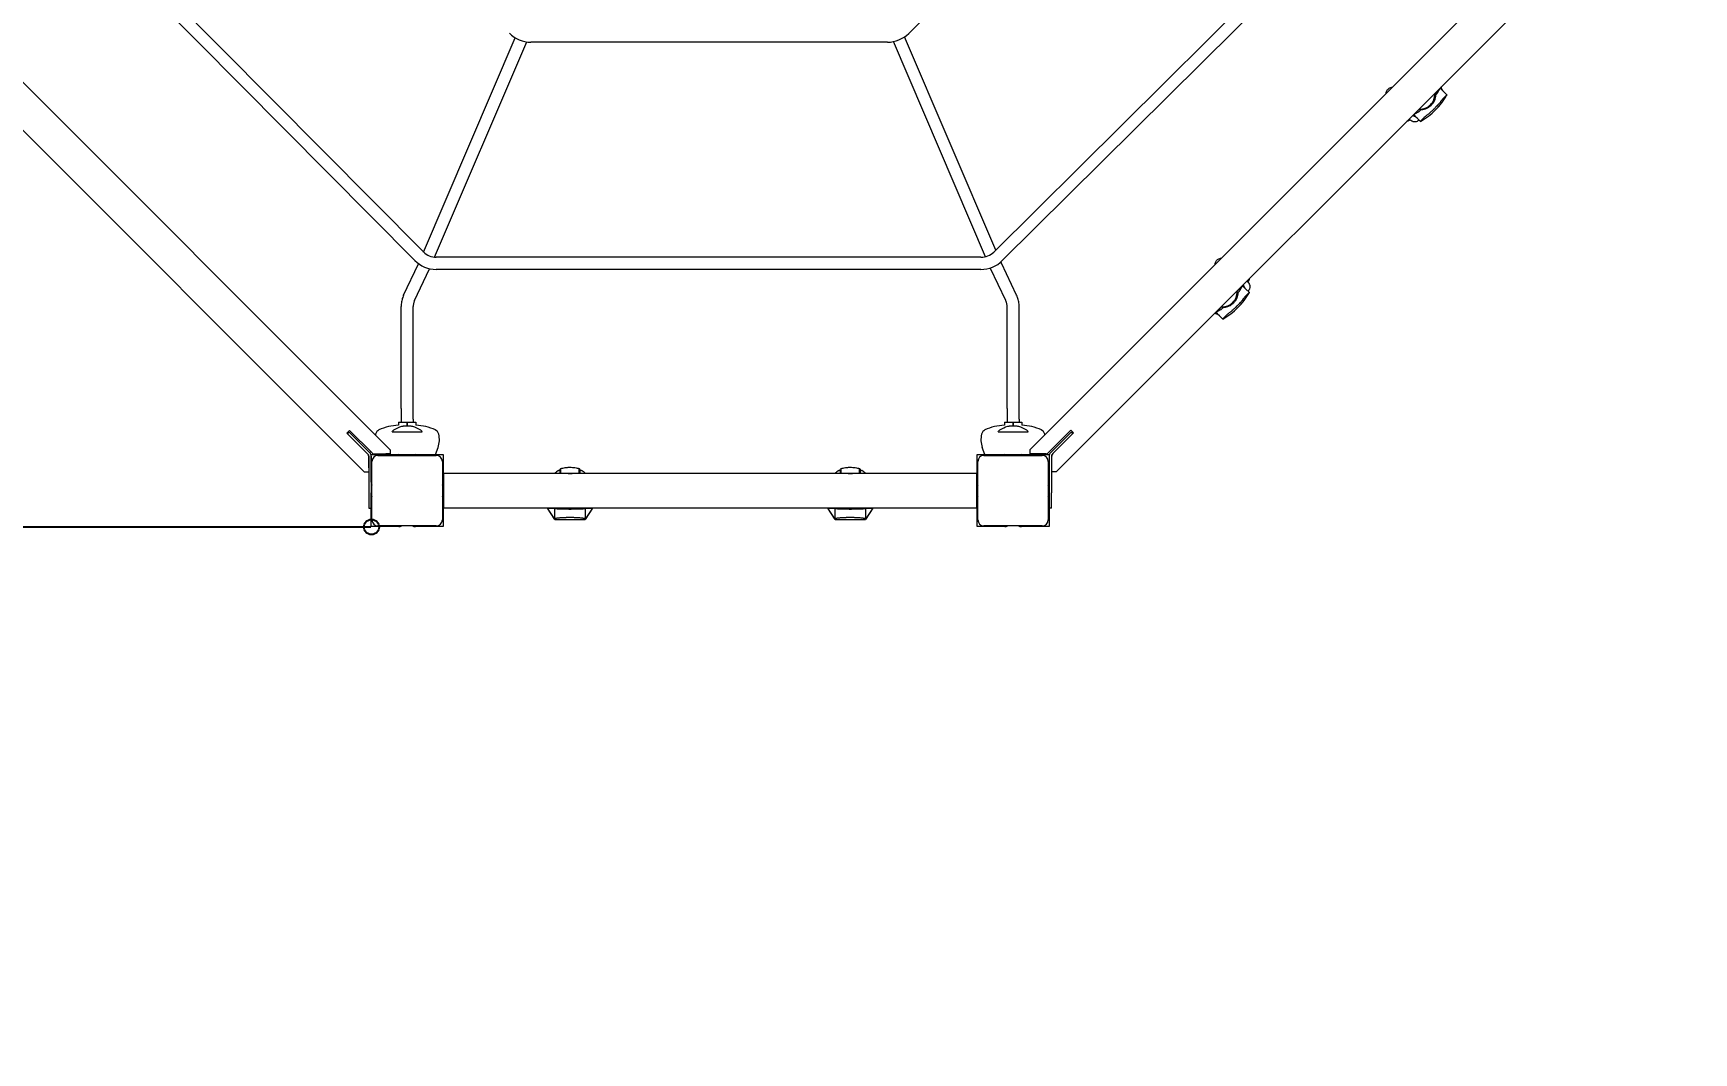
# Model space of a CAD drawing. Extents: x -11140 to 8860, y -4637 to 15363.
# Drawn here: x -880 to 1312, y -1945 to -599 of the extents above; entities that cross this region are included whole.
import ezdxf

# ---------------------------------------------------------------- set-up
doc = ezdxf.new("R2010")
doc.units = 0
doc.header["$LTSCALE"] = 5
doc.header["$PDMODE"] = 33
doc.header["$PDSIZE"] = 20
for name, color, linetype in [('PRODUCT', 3, 'CONTINUOUS'), ('REFERENCE', 9, 'CONTINUOUS'), ('REVIEW_REQUIRED', 30, 'CONTINUOUS')]:
    doc.layers.add(name, color=color, linetype=linetype)
doc.styles.add('LG1', font='arial.ttf', dxfattribs={"height": 185})
doc.dimstyles.new('LG_DIM', dxfattribs={"dimtxt": 185, "dimasz": 120, "dimexe": 50, "dimexo": 1, "dimgap": 50, "dimtad": 1, "dimdec": 0, "dimrnd": 10, "dimtxsty": 'LG1', "dimcen": 2.5, "dimclrt": 4, "dimadec": 4, "dimazin": 3, "dimtfac": 1, "dimtdec": 0, "dimtmove": 0, "dimatfit": 3, "dimarcsym": 0})

# ---------------------------------------------------------------- blocks, each defined once
blk = doc.blocks.new('*D4')
at = {"layer": 'REFERENCE', "color": 0, "transparency": 16777216}
for p in [(-3021.5, -355.6), (3050.1, -354.6), (3050.1, -3761.6)]:
    blk.add_point(p, dxfattribs=at)
at = {"layer": 'REVIEW_REQUIRED', "color": 0, "lineweight": -2, "transparency": 16777216}
for p, q in [((-3021.5, -356.6), (-3021.5, -3811.6)), ((3050.1, -355.6), (3050.1, -3811.6)), ((-2901.5, -3761.6), (-1139.3, -3761.6)), ((2930.1, -3761.6), (546.8, -3761.6))]:
    blk.add_line(p, q, dxfattribs=at)
at = {"layer": 'REVIEW_REQUIRED', "color": 0, "transparency": 16777216}
for points in [[(-2901.5, -3741.6), (-2901.5, -3781.6), (-3021.5, -3761.6)], [(2930.1, -3741.6), (2930.1, -3781.6), (3050.1, -3761.6)]]:
    blk.add_solid(points, dxfattribs=at)
at = {"layer": 'REVIEW_REQUIRED', "color": 4, "transparency": 16777216, "insert": (-296.3, -3761.6), "char_height": 185, "attachment_point": 5, "style": 'LG1'}
blk.add_mtext('\\A1;6070 mm\\P [(19\'-11{\\H1.000000x;\\S1/4;}" in)]', dxfattribs=at)
blk = doc.blocks.new('*D5')
at = {"layer": 'REFERENCE', "color": 0, "transparency": 16777216}
for p in [(365.8, 3056.6), (366.8, -3038.9), (4599.4, -3038.9)]:
    blk.add_point(p, dxfattribs=at)
at = {"layer": 'REVIEW_REQUIRED', "color": 0, "lineweight": -2, "transparency": 16777216}
for p, q in [((366.8, 3056.6), (4649.4, 3056.6)), ((4599.4, 2936.6), (4599.4, 561.6)), ((4599.4, -2918.9), (4599.4, -341.5)), ((367.8, -3038.9), (4649.4, -3038.9))]:
    blk.add_line(p, q, dxfattribs=at)
at = {"layer": 'REVIEW_REQUIRED', "color": 0, "transparency": 16777216}
for points in [[(4579.4, 2936.6), (4619.4, 2936.6), (4599.4, 3056.6)], [(4579.4, -2918.9), (4619.4, -2918.9), (4599.4, -3038.9)]]:
    blk.add_solid(points, dxfattribs=at)
at = {"layer": 'REVIEW_REQUIRED', "color": 4, "transparency": 16777216, "insert": (4599.4, 110), "char_height": 185, "attachment_point": 5, "style": 'LG1'}
blk.add_mtext('\\A1;6100 mm\\P [(20\'-0{\\H1.000000x;\\S3/16;}" in)]', dxfattribs=at)
blk = doc.blocks.new('*D7')
at = {"layer": 'REFERENCE', "color": 0, "transparency": 16777216}
for p in [(-433.2, 1244.4), (-4396.1, -1250.6), (-433.2, -1250.6)]:
    blk.add_point(p, dxfattribs=at)
at = {"layer": 'REVIEW_REQUIRED', "color": 0, "lineweight": -2, "transparency": 16777216}
for p, q in [((-434.2, 1244.4), (-4446.1, 1244.4)), ((-4396.1, 1124.4), (-4396.1, 212.7)), ((-4396.1, -1130.6), (-4396.1, -687)), ((-434.2, -1250.6), (-4446.1, -1250.6))]:
    blk.add_line(p, q, dxfattribs=at)
at = {"layer": 'REVIEW_REQUIRED', "color": 0, "transparency": 16777216}
for points in [[(-4416.1, 1124.4), (-4376.1, 1124.4), (-4396.1, 1244.4)], [(-4416.1, -1130.6), (-4376.1, -1130.6), (-4396.1, -1250.6)]]:
    blk.add_solid(points, dxfattribs=at)
at = {"layer": 'REVIEW_REQUIRED', "color": 4, "transparency": 16777216, "insert": (-4396.1, -237.1), "char_height": 185, "attachment_point": 5, "style": 'LG1'}
blk.add_mtext('\\A1;2500 mm\\P [(8\'-2{\\H1.000000x;\\S5/16;}" in)]', dxfattribs=at)
blk = doc.blocks.new('Variteemalayerit')
at = {"layer": 'REVIEW_REQUIRED', "invisible_edges": 15}
blk.add_3dface([(-10000, -10000, -5), (10000, -10000, -5), (10000, 10000, -5), (-10000, 10000, -5)], dxfattribs=at)

msp = doc.modelspace()

# ---------------------------------------------------------------- linework, layer by layer
at = {"layer": 'PRODUCT', "linetype": 'Continuous', "lineweight": 0}
for p, q in [((610, -267.6), (276, -599)), ((-376.1, -898.8), (-885.1, -385.8)), ((-364.8, -887.5), (-873.7, -374.5)), ((898.7, -381.2), (388.3, -887.7)), ((910, -392.6), (399.5, -899)), ((-1131.8, -425.2), (-408.4, -1148.6)), ((436.4, -1148.2), (1159.8, -424.9)), ((-442.5, -1178.1), (-1161.3, -459.3)), ((1189.3, -459), (470.5, -1177.8)), ((-364.5, -887.8), (-243.4, -604.9)), ((-350, -894.5), (-228.3, -610.3)), ((247.8, -610.6), (-222.8, -610.6)), ((377.4, -893.9), (255.8, -609.8)), ((391, -885), (270.5, -603.6)), ((977.7, -671.3), (970.4, -678.6)), ((974.1, -677.5), (977.7, -671.3)), ((977.7, -671.3), (981.7, -675.3)), ((986.6, -680.2), (981.7, -675.3)), ((950, -699), (942.7, -706.3)), ((937.6, -712.8), (936.5, -713.9)), ((936.7, -711.6), (937.2, -712.3)), ((942.7, -706.3), (948.9, -702.7)), ((942.7, -706.3), (946.8, -710.3)), ((951.6, -715.2), (946.8, -710.3)), ((371.4, -894.6), (-347.7, -894.6)), ((-390.8, -944.7), (-371.2, -903)), ((-376.4, -951.6), (-356.6, -909.6)), ((371.4, -910.6), (-347.7, -910.6)), ((404.1, -951.6), (384.1, -909.4)), ((418.5, -944.7), (398.6, -902.5)), ((716.8, -932.2), (709.5, -939.5)), ((713.2, -938.4), (716.8, -932.2)), ((716.8, -932.2), (720.8, -936.2)), ((725.7, -941.1), (720.8, -936.2)), ((722.8, -926.7), (722.2, -926.1)), ((724.4, -926), (723.3, -927.1)), ((-394.2, -1094.2), (-394.2, -959.4)), ((-378.2, -1094.2), (-378.2, -959.4)), ((405.8, -1094.2), (405.8, -959.4)), ((421.8, -1094.2), (421.8, -959.4)), ((689.1, -959.9), (681.8, -967.2)), ((681.8, -967.2), (688, -963.6)), ((681.8, -967.2), (685.8, -971.2)), ((690.7, -976.1), (685.8, -971.2)), ((-394.2, -1094.2), (-394.2, -1108.2)), ((-378.2, -1108.2), (-378.2, -1094.2)), ((405.8, -1094.2), (405.8, -1108.2)), ((421.8, -1108.2), (421.8, -1094.2)), ((-397.6, -1112.2), (-397.7, -1116.2)), ((-397.6, -1112.2), (-386.2, -1112.2)), ((-394.2, -1108.2), (-394.2, -1112.2)), ((-386.2, -1116.2), (-386.2, -1112.2)), ((-386.2, -1112.2), (-374.8, -1112.2)), ((-386.2, -1112.2), (-386.2, -1116.2)), ((-381.4, -1117.2), (-381.4, -1117.2)), ((-378.2, -1108.2), (-378.2, -1112.2)), ((-374.8, -1112.2), (-374.6, -1116.2)), ((402.4, -1112.2), (402.3, -1116.2)), ((402.4, -1112.2), (413.8, -1112.2)), ((405.8, -1108.2), (405.8, -1112.2)), ((413.8, -1116.2), (413.8, -1112.2)), ((413.8, -1112.2), (425.2, -1112.2)), ((413.8, -1112.2), (413.8, -1116.2)), ((418.6, -1117.2), (418.6, -1117.2)), ((421.8, -1108.2), (421.8, -1112.2)), ((425.2, -1112.2), (425.4, -1116.2)), ((-465.7, -1126.7), (-462.1, -1123.1)), ((-438.3, -1154), (-465.7, -1126.7)), ((-465, -1127.4), (-462.8, -1125.3)), ((-459.3, -1128.8), (-462.8, -1125.3)), ((-462.1, -1123.1), (-432.5, -1152.8)), ((-459.3, -1128.8), (-435.4, -1152.7)), ((-405.9, -1125.1), (-366.4, -1125.1)), ((394.1, -1125.1), (433.6, -1125.1)), ((490.2, -1122.8), (460.5, -1152.4)), ((487, -1128.8), (463.1, -1152.7)), ((466.3, -1153.7), (493.7, -1126.3)), ((490.5, -1125.3), (487, -1128.8)), ((493.7, -1126.3), (490.2, -1122.8)), ((492.6, -1127.4), (490.5, -1125.3)), ((-438.3, -1154), (-437.5, -1154.8)), ((-436.9, -1172.4), (-436.9, -1157.5)), ((-436.7, -1156.9), (-436.7, -1205.7)), ((-433.7, -1155.1), (-397.2, -1155.1)), ((-433.7, -1191.6), (-433.7, -1155.1)), ((-433.7, -1156.9), (-433.7, -1205.7)), ((-429, -1154.2), (-414.1, -1154.2)), ((-423.9, -1154.5), (-428.3, -1154.5)), ((-424.7, -1156.1), (-347.7, -1156.1)), ((-423.7, -1155.1), (-424, -1154.2)), ((-397.2, -1155.1), (-375.2, -1155.1)), ((-375.2, -1155.1), (-338.7, -1155.1)), ((-348.7, -1155.1), (-345.4, -1145.6)), ((-338.7, -1155.1), (-338.7, -1191.6)), ((366.3, -1155.1), (402.8, -1155.1)), ((366.3, -1191.6), (366.3, -1155.1)), ((376.3, -1155.1), (373.1, -1145.6)), ((375.3, -1156.1), (452.3, -1156.1)), ((402.8, -1155.1), (424.8, -1155.1)), ((424.8, -1155.1), (461.3, -1155.1)), ((457, -1153.9), (442.1, -1153.9)), ((451.3, -1155.1), (451.8, -1153.9)), ((461.3, -1155.1), (461.3, -1191.6)), ((461.3, -1156.9), (461.3, -1205.7)), ((464.3, -1156.9), (464.3, -1205.7)), ((464.9, -1172.1), (464.9, -1157.2)), ((466.3, -1153.7), (465.2, -1154.8)), ((-436.7, -1177.5), (-436.9, -1177.5)), ((-432.7, -1241.1), (-432.7, -1164.1)), ((-339.7, -1164.1), (-339.7, -1241.1)), ((-338.7, -1182.6), (-338.2, -1182.6)), ((-338.2, -1180.1), (-338.2, -1225.1)), ((365.8, -1180.1), (-338.2, -1180.1)), ((-183.1, -1180.1), (-183.1, -1173.4)), ((-159.1, -1180.1), (-159.1, -1173.4)), ((186.9, -1180.1), (186.9, -1173.4)), ((210.9, -1180.1), (210.9, -1173.4)), ((365.8, -1225.1), (365.8, -1180.1)), ((367.3, -1241.1), (367.3, -1164.1)), ((460.3, -1164.1), (460.3, -1241.1)), ((-436.7, -1205.7), (-436.7, -1225.7)), ((-433.7, -1225.7), (-433.7, -1205.7)), ((-338.7, -1191.6), (-338.7, -1213.6)), ((-338.7, -1191.8), (-338.7, -1213.4)), ((461.3, -1205.7), (461.3, -1225.7)), ((464.3, -1225.7), (464.3, -1205.7)), ((-436.7, -1225.7), (-433.7, -1225.7)), ((-433.7, -1250.1), (-433.7, -1213.6)), ((-338.7, -1213.6), (-338.7, -1250.1)), ((-338.2, -1222.6), (-338.7, -1222.6)), ((-338.2, -1225.1), (365.8, -1225.1)), ((-200.9, -1225.6), (-201.3, -1225.1)), ((-200.9, -1225.6), (-141.4, -1225.6)), ((-200.8, -1225.7), (-200.9, -1225.6)), ((-191.2, -1240.6), (-200.9, -1225.6)), ((-191.2, -1225.9), (-200.8, -1225.7)), ((-191.2, -1240.1), (-200.8, -1225.7)), ((-190.8, -1226.1), (-191.2, -1225.9)), ((-191.2, -1240.1), (-191.2, -1225.9)), ((-151.2, -1225.9), (-151.5, -1226.1)), ((-141.4, -1225.6), (-151.2, -1240.6)), ((-141.5, -1225.7), (-151.2, -1225.9)), ((-151.2, -1225.9), (-151.2, -1240.1)), ((-141.5, -1225.7), (-151.1, -1240.1)), ((-141.4, -1225.6), (-141.5, -1225.7)), ((-141, -1225.1), (-141.4, -1225.6)), ((169.1, -1225.6), (168.7, -1225.1)), ((169.1, -1225.6), (228.6, -1225.6)), ((169.2, -1225.7), (169.1, -1225.6)), ((178.8, -1240.6), (169.1, -1225.6)), ((178.8, -1225.9), (169.2, -1225.7)), ((178.8, -1240.1), (169.2, -1225.7)), ((179.2, -1226.1), (178.8, -1225.9)), ((178.8, -1240.1), (178.8, -1225.9)), ((218.8, -1225.9), (218.5, -1226.1)), ((228.6, -1225.6), (218.8, -1240.6)), ((228.5, -1225.7), (218.8, -1225.9)), ((218.8, -1225.9), (218.8, -1240.1)), ((228.5, -1225.7), (218.9, -1240.1)), ((228.6, -1225.6), (228.5, -1225.7)), ((229, -1225.1), (228.6, -1225.6)), ((366.3, -1250.1), (366.3, -1213.6)), ((461.3, -1213.6), (461.3, -1250.1)), ((464.3, -1225.7), (461.3, -1225.7)), ((-347.7, -1249.1), (-424.7, -1249.1)), ((-190.8, -1239.7), (-191.2, -1240.1)), ((-191.2, -1240.1), (-191.2, -1240.1)), ((-191.2, -1240.6), (-191.2, -1240.1)), ((-191.2, -1240.6), (-151.2, -1240.6)), ((-151.5, -1239.7), (-151.2, -1240.1)), ((-151.1, -1240.1), (-151.2, -1240.6)), ((-151.1, -1240.1), (-151.2, -1240.1)), ((179.2, -1239.7), (178.8, -1240.1)), ((178.8, -1240.1), (178.8, -1240.1)), ((178.8, -1240.6), (178.8, -1240.1)), ((178.8, -1240.6), (218.8, -1240.6)), ((218.5, -1239.7), (218.8, -1240.1)), ((218.9, -1240.1), (218.8, -1240.6)), ((218.9, -1240.1), (218.8, -1240.1)), ((452.3, -1249.1), (375.3, -1249.1)), ((-397.2, -1250.1), (-433.7, -1250.1)), ((-338.7, -1250.1), (-375.2, -1250.1)), ((402.8, -1250.1), (366.3, -1250.1)), ((461.3, -1250.1), (424.8, -1250.1))]:
    msp.add_line(p, q, dxfattribs=at)
for centre, radius, start, end in [((-222.8, -570.6), 40, 224.7719, 270), ((247.8, -570.6), 40, 270, 314.7719), ((951, -679.6), 19.4, 315, 2.9324), ((951, -679.6), 19.4, 267.0676, 315), ((907.3, -635.9), 90.8, 299.1962, 315), ((907.3, -635.9), 90.8, 315, 330.8038), ((-347.7, -870.6), 40, 224.7719, 270), ((-347.7, -870.6), 24, 224.7719, 270), ((371.4, -870.6), 24, 270, 314.7719), ((371.4, -870.6), 40, 270, 314.7719), ((690.1, -940.5), 19.4, 315, 2.9324), ((646.4, -896.8), 90.8, 315, 330.8038), ((690.1, -940.5), 19.4, 267.0676, 315), ((646.4, -896.8), 90.8, 299.1962, 315), ((-394.2, -1186.1), 70, 92.883, 114.653), ((-378.1, -1186.1), 70, 65.347, 87.117), ((405.8, -1186.1), 70, 92.883, 114.653), ((421.9, -1186.1), 70, 65.347, 87.117), ((-396.7, -1135.2), 32, 166.8467, 168.6612), ((-420, -1129.8), 8, 114.653, 166.8467), ((-352.3, -1129.8), 8, 13.1533, 65.347), ((-375.6, -1135.2), 32, 341, 13.1533), ((403.3, -1135.2), 32, 166.8467, 199), ((380, -1129.8), 8, 114.653, 166.8467), ((447.7, -1129.8), 8, 13.1533, 65.347), ((424.4, -1135.2), 32, 11.3388, 13.1533), ((-441.9, -1157.5), 5, 359.994, 45), ((-428.3, -1160.5), 11, 148.1366, 148.6895), ((-439.7, -1156.9), 3, 360, 45), ((-428.3, -1160.5), 11, 121.8634, 132.3947), ((-439.7, -1156.9), 6, 0, 45), ((-428.3, -1160.5), 6, 153.6987, 153.9022), ((-424.7, -1164.1), 8, 90, 180), ((-429, -1149.2), 5, 225, 269.994), ((-428.3, -1160.5), 6, 90, 116.3013), ((-397.2, -1163.1), 8, 61.045, 90), ((-375.2, -1163.1), 8, 90, 118.955), ((-347.7, -1164.1), 8, 0, 90), ((375.3, -1164.1), 8, 90, 180), ((402.8, -1163.1), 8, 61.045, 90), ((424.8, -1163.1), 8, 90, 118.955), ((452.3, -1164.1), 8, 0, 90), ((457, -1148.9), 5, 270.006, 315), ((467.3, -1156.9), 6, 135, 180), ((467.3, -1156.9), 3, 135, 180), ((469.9, -1157.2), 5, 135, 180.006), ((-171.1, -1202.6), 30.5, 119.7978, 132.4271), ((-171.1, -1202.6), 30.5, 47.5729, 60.2025), ((198.9, -1202.6), 30.5, 119.7978, 132.4271), ((198.9, -1202.6), 30.5, 47.5729, 60.2025), ((-425.7, -1191.6), 8, 180, 208.955), ((-346.7, -1191.6), 8, 331.045, 0), ((374.3, -1191.6), 8, 180, 208.955), ((453.3, -1191.6), 8, 331.045, 0), ((-425.7, -1213.6), 8, 151.045, 180), ((-346.7, -1213.6), 8, 0, 28.955), ((-171.2, -1209.6), 16, 255.7791, 270), ((-171.2, -1209.6), 15.5, 269.27, 270), ((-171.2, -1209.6), 16, 270, 284.2209), ((-171.2, -1209.6), 15.5, 270, 270.73), ((198.8, -1209.6), 16, 255.7791, 270), ((198.8, -1209.6), 15.5, 269.27, 270), ((198.8, -1209.6), 16, 270, 284.2209), ((198.8, -1209.6), 15.5, 270, 270.73), ((374.3, -1213.6), 8, 151.045, 180), ((453.3, -1213.6), 8, 0, 28.955), ((-424.7, -1241.1), 8, 180, 270), ((-397.2, -1242.1), 8, 270, 298.955), ((-375.2, -1242.1), 8, 241.045, 270), ((-347.7, -1241.1), 8, 270, 0), ((375.3, -1241.1), 8, 180, 270), ((402.8, -1242.1), 8, 270, 298.955), ((424.8, -1242.1), 8, 241.045, 270), ((452.3, -1241.1), 8, 270, 0)]:
    msp.add_arc(centre, radius, start, end, dxfattribs=at)
at = {"layer": 'PRODUCT', "linetype": 'Continuous', "lineweight": 0, "extrusion": (0, 0, -1)}
for centre, major_axis, start_param, end_param in [((-193.1, -1188.6), (8.4, 13.2), 0.02889, 0.102287), ((-149.1, -1188.6), (-8.4, 13.2), -0.102287, -0.02889), ((176.9, -1188.6), (8.4, 13.2), 0.02889, 0.102287), ((220.9, -1188.6), (-8.4, 13.2), -0.102287, -0.02889)]:
    msp.add_ellipse(centre, major_axis=major_axis, ratio=0.074794, start_param=start_param, end_param=end_param, dxfattribs=at)
at = {"layer": 'PRODUCT', "linetype": 'Continuous', "lineweight": 0}
for points, knots in [([(906.3, -678.4), (906.3, -678), (906.3, -677.5), (906.5, -676.1), (906.8, -675.1), (907.9, -673.3), (908.5, -672.6), (909.8, -671.5), (910.6, -671), (912, -670.4), (912.7, -670.3), (913.8, -670.2), (914.2, -670.2), (914.5, -670.2)], [6.26477558, 6.26477558, 6.26477558, 6.26477558, 6.27034193, 6.27034193, 6.27892589, 6.27892589, 6.28484852, 6.28484852, 6.29048978, 6.29048978, 6.29705542, 6.29705542, 6.30159504, 6.30159504, 6.30159504, 6.30159504]), ([(965.6, -694.1), (965.3, -694.4), (965.1, -694.6), (964.6, -695.1), (964.3, -695.3), (963.5, -696), (962.9, -696.4), (962.1, -697), (961.8, -697.1), (961.2, -697.5), (960.9, -697.6), (960, -698.1), (959.4, -698.4), (958.2, -698.8), (957.6, -699), (956.5, -699.4), (955.9, -699.5), (954.7, -699.8), (954.2, -699.9), (953.1, -700), (952.5, -700), (952, -700)], [0.0173685, 0.0173685, 0.0173685, 0.0173685, 0.01841269, 0.01841269, 0.01945689, 0.01945689, 0.02154529, 0.02154529, 0.02258948, 0.02258948, 0.02363368, 0.02363368, 0.02572208, 0.02572208, 0.02781047, 0.02781047, 0.02989887, 0.02989887, 0.03198726, 0.03198726, 0.03407566, 0.03407566, 0.03407566, 0.03407566]), ([(969.9, -698.4), (969.1, -699.2), (968.3, -699.9), (967.2, -701), (966.8, -701.4), (966, -702.1), (965.6, -702.4), (964.5, -703.4), (963.8, -704.1), (962.7, -705), (962.3, -705.3), (961.7, -705.8), (961.3, -706.1), (960.4, -706.9), (959.8, -707.3), (958.7, -708.2), (958.3, -708.5), (957.7, -709), (957.5, -709.2), (957.2, -709.4), (957, -709.5), (956.6, -709.9), (956.4, -710), (956.3, -710.1)], [0.02582839, 0.02582839, 0.02582839, 0.02582839, 0.0290553, 0.0290553, 0.03066876, 0.03066876, 0.03228222, 0.03228222, 0.03550913, 0.03550913, 0.03712259, 0.03712259, 0.03873604, 0.03873604, 0.04196296, 0.04196296, 0.04518987, 0.04518987, 0.04680333, 0.04680333, 0.04841679, 0.04841679, 0.0516437, 0.0516437, 0.0516437, 0.0516437]), ([(971.5, -680.6), (971.5, -681.6), (971.3, -682.7), (971, -684.4), (970.8, -685), (970.5, -686.2), (970.3, -686.8), (969.8, -688), (969.5, -688.6), (968.9, -689.8), (968.6, -690.4), (967.5, -692.1), (966.6, -693.1), (965.6, -694.1)], [0.0006161, 0.0006161, 0.0006161, 0.0006161, 0.0048042, 0.0048042, 0.00689825, 0.00689825, 0.0089923, 0.0089923, 0.01108635, 0.01108635, 0.0131804, 0.0131804, 0.0173685, 0.0173685, 0.0173685, 0.0173685]), ([(981.6, -684.9), (981.5, -685), (981.3, -685.2), (981, -685.6), (980.9, -685.7), (980.6, -686), (980.5, -686.2), (980, -686.8), (979.6, -687.3), (979, -688.1), (978.8, -688.4), (978.3, -688.9), (978.1, -689.3), (977.3, -690.2), (976.7, -690.9), (975.8, -691.9), (975.5, -692.3), (974.9, -693), (974.5, -693.4), (973.5, -694.5), (972.8, -695.3), (971.7, -696.5), (971.4, -696.9), (970.6, -697.6), (970.2, -698), (969.9, -698.4)], [0.0000002, 0.0000002, 0.0000002, 0.0000002, 0.00322872, 0.00322872, 0.00484298, 0.00484298, 0.00645725, 0.00645725, 0.00968577, 0.00968577, 0.01130003, 0.01130003, 0.01291429, 0.01291429, 0.01614282, 0.01614282, 0.01775708, 0.01775708, 0.01937134, 0.01937134, 0.02259987, 0.02259987, 0.02421413, 0.02421413, 0.02582839, 0.02582839, 0.02582839, 0.02582839]), ([(936.5, -713.9), (936.3, -714.1), (936, -714.3), (935.5, -714.6), (935.2, -714.7), (934.7, -714.8), (934.4, -714.8), (934, -714.7), (933.8, -714.7), (933.6, -714.7)], [3.14159265, 3.14159265, 3.14159265, 3.14159265, 3.14720457, 3.14720457, 3.15338817, 3.15338817, 3.16146046, 3.16146046, 3.17160722, 3.17160722, 3.17160722, 3.17160722]), ([(937.2, -712.3), (937.4, -712.4), (937.5, -712.6), (937.6, -712.7), (937.6, -712.7), (937.6, -712.7)], [2.7913489, 2.7913489, 2.7913489, 2.7913489, 2.9129514, 2.9129514, 2.9532274, 2.9532274, 2.9532274, 2.9532274]), ([(949.8, -713.3), (949.6, -713.5), (949.4, -713.7), (948.5, -714.5), (947.8, -714.9), (946.4, -715.6), (945.6, -715.7), (944.2, -715.9), (943.5, -715.9), (942.2, -715.7), (941.7, -715.6), (940.7, -715.2), (940.4, -715), (939.8, -714.7), (939.7, -714.6), (939.3, -714.4), (939.2, -714.3), (938.9, -714.1), (938.8, -714), (938.2, -713.6), (937.9, -713.3), (937.5, -712.9)], [3.1410211, 3.1410211, 3.1410211, 3.1410211, 3.142886, 3.142886, 3.1485073, 3.1485073, 3.1549718, 3.1549718, 3.1638069, 3.1638069, 3.177917, 3.177917, 3.1999898, 3.1999898, 3.2243972, 3.2243972, 3.2557647, 3.2557647, 3.3141304, 3.3141304, 3.5044462, 3.5044462, 3.5044462, 3.5044462]), ([(680.7, -904), (680.7, -903.6), (680.7, -903.2), (680.9, -901.9), (681.1, -900.9), (682.2, -899), (682.8, -898.3), (684.1, -897.1), (684.8, -896.7), (686.3, -896.1), (687, -895.9), (688.1, -895.7), (688.6, -895.7), (688.9, -895.7)], [6.26477558, 6.26477558, 6.26477558, 6.26477558, 6.26950156, 6.26950156, 6.27848356, 6.27848356, 6.28447867, 6.28447867, 6.29009991, 6.29009991, 6.29656446, 6.29656446, 6.30159504, 6.30159504, 6.30159504, 6.30159504]), ([(398.6, -902.5), (398.5, -902.2), (398.3, -901.9), (398, -901.3), (397.9, -901), (397.8, -900.7)], [2.71960375, 2.71960375, 2.71960375, 2.71960375, 2.75800099, 2.75800099, 2.79177864, 2.79177864, 2.79177864, 2.79177864]), ([(710.6, -941.5), (710.5, -942.5), (710.4, -943.6), (710.1, -945.4), (709.9, -945.9), (709.6, -947.1), (709.4, -947.7), (708.9, -948.9), (708.6, -949.5), (708, -950.7), (707.7, -951.3), (706.5, -953), (705.7, -954.1), (704.7, -955.1)], [0.0006161, 0.0006161, 0.0006161, 0.0006161, 0.0048042, 0.0048042, 0.00689825, 0.00689825, 0.0089923, 0.0089923, 0.01108635, 0.01108635, 0.0131804, 0.0131804, 0.0173685, 0.0173685, 0.0173685, 0.0173685]), ([(723.2, -927.1), (723.2, -927.1), (723.2, -927.1), (723.2, -927.1), (723.1, -927), (722.9, -926.8), (722.8, -926.7), (722.8, -926.7)], [9.6131432, 9.6131432, 9.6131432, 9.6131432, 9.6228812, 9.6228812, 9.7406351, 9.7406351, 9.7750217, 9.7750217, 9.7750217, 9.7750217]), ([(723.4, -927), (723.8, -927.4), (724.1, -927.7), (724.5, -928.2), (724.6, -928.4), (724.9, -928.7), (725, -928.8), (725.2, -929.2), (725.3, -929.4), (725.7, -930.2), (726, -930.6), (726.3, -932), (726.4, -932.5), (726.4, -933.6), (726.4, -934.1), (726.2, -935.5), (725.9, -936.5), (724.9, -938.2), (724.4, -938.8), (723.9, -939.3)], [9.0619245, 9.0619245, 9.0619245, 9.0619245, 9.2490032, 9.2490032, 9.3154303, 9.3154303, 9.3416737, 9.3416737, 9.3731913, 9.3731913, 9.3971245, 9.3971245, 9.406016, 9.406016, 9.4119346, 9.4119346, 9.4205185, 9.4205185, 9.4253537, 9.4253537, 9.4253537, 9.4253537]), ([(725.2, -923.1), (725.2, -923.3), (725.3, -923.4), (725.3, -923.8), (725.3, -924), (725.2, -924.5), (725.1, -924.9), (724.8, -925.6), (724.6, -925.8), (724.4, -926)], [3.11157808, 3.11157808, 3.11157808, 3.11157808, 3.12183552, 3.12183552, 3.12769618, 3.12769618, 3.13665873, 3.13665873, 3.14159265, 3.14159265, 3.14159265, 3.14159265]), ([(-390.8, -944.7), (-391.3, -945.6), (-391.7, -946.6), (-392.4, -948.5), (-392.7, -949.4), (-393.2, -951.4), (-393.4, -952.4), (-393.8, -954.4), (-393.9, -955.4), (-394.1, -957.4), (-394.2, -958.4), (-394.2, -959.4)], [2.7401669, 2.7401669, 2.7401669, 2.7401669, 2.8204521, 2.8204521, 2.9007372, 2.9007372, 2.9810224, 2.9810224, 3.0613075, 3.0613075, 3.1415927, 3.1415927, 3.1415927, 3.1415927]), ([(-376.4, -951.6), (-376.6, -952.1), (-376.8, -952.6), (-377.2, -953.6), (-377.4, -954.1), (-377.7, -955.1), (-377.8, -955.7), (-378, -956.7), (-378, -957.3), (-378.1, -958.3), (-378.2, -958.8), (-378.2, -959.4)], [2.7401669, 2.7401669, 2.7401669, 2.7401669, 2.8204521, 2.8204521, 2.9007372, 2.9007372, 2.9810224, 2.9810224, 3.0613075, 3.0613075, 3.1415927, 3.1415927, 3.1415927, 3.1415927]), ([(405.8, -959.4), (405.8, -958.8), (405.8, -958.3), (405.7, -957.3), (405.7, -956.7), (405.5, -955.7), (405.3, -955.1), (405.1, -954.1), (404.9, -953.6), (404.5, -952.6), (404.3, -952.1), (404.1, -951.6)], [6.2831853, 6.2831853, 6.2831853, 6.2831853, 6.3634705, 6.3634705, 6.4437556, 6.4437556, 6.5240407, 6.5240407, 6.6043259, 6.6043259, 6.684611, 6.684611, 6.684611, 6.684611]), ([(421.8, -959.4), (421.8, -958.4), (421.8, -957.4), (421.6, -955.4), (421.5, -954.4), (421.1, -952.4), (420.9, -951.4), (420.4, -949.4), (420.1, -948.5), (419.4, -946.6), (419, -945.6), (418.5, -944.7)], [6.2831853, 6.2831853, 6.2831853, 6.2831853, 6.3634705, 6.3634705, 6.4437556, 6.4437556, 6.5240407, 6.5240407, 6.6043259, 6.6043259, 6.684611, 6.684611, 6.684611, 6.684611]), ([(704.7, -955.1), (704.4, -955.3), (704.2, -955.6), (703.6, -956), (703.4, -956.3), (702.6, -956.9), (702, -957.3), (701.2, -957.9), (700.9, -958.1), (700.3, -958.4), (700, -958.6), (699.1, -959), (698.5, -959.3), (697.3, -959.8), (696.7, -960), (695.5, -960.3), (695, -960.5), (693.8, -960.7), (693.3, -960.8), (692.2, -960.9), (691.6, -960.9), (691.1, -961)], [0.0173685, 0.0173685, 0.0173685, 0.0173685, 0.01841269, 0.01841269, 0.01945689, 0.01945689, 0.02154529, 0.02154529, 0.02258948, 0.02258948, 0.02363368, 0.02363368, 0.02572208, 0.02572208, 0.02781047, 0.02781047, 0.02989887, 0.02989887, 0.03198726, 0.03198726, 0.03407566, 0.03407566, 0.03407566, 0.03407566]), ([(708.9, -959.3), (708.2, -960.1), (707.4, -960.8), (706.2, -961.9), (705.9, -962.3), (705.1, -963), (704.7, -963.4), (703.6, -964.4), (702.8, -965), (701.8, -965.9), (701.4, -966.2), (700.7, -966.7), (700.4, -967), (699.5, -967.8), (698.9, -968.2), (697.8, -969.1), (697.3, -969.5), (696.7, -969.9), (696.6, -970.1), (696.2, -970.3), (696.1, -970.5), (695.7, -970.8), (695.5, -971), (695.4, -971.1)], [0.02582839, 0.02582839, 0.02582839, 0.02582839, 0.0290553, 0.0290553, 0.03066876, 0.03066876, 0.03228222, 0.03228222, 0.03550913, 0.03550913, 0.03712259, 0.03712259, 0.03873604, 0.03873604, 0.04196296, 0.04196296, 0.04518987, 0.04518987, 0.04680333, 0.04680333, 0.04841679, 0.04841679, 0.0516437, 0.0516437, 0.0516437, 0.0516437]), ([(720.7, -945.8), (720.6, -945.9), (720.4, -946.1), (720.1, -946.5), (720, -946.6), (719.7, -946.9), (719.5, -947.1), (719.1, -947.7), (718.7, -948.2), (718.1, -949), (717.8, -949.3), (717.4, -949.9), (717.1, -950.2), (716.4, -951.1), (715.8, -951.8), (714.9, -952.9), (714.6, -953.2), (714, -954), (713.6, -954.3), (712.6, -955.5), (711.9, -956.2), (710.8, -957.4), (710.5, -957.8), (709.7, -958.6), (709.3, -959), (708.9, -959.3)], [0.0000002, 0.0000002, 0.0000002, 0.0000002, 0.00322872, 0.00322872, 0.00484298, 0.00484298, 0.00645725, 0.00645725, 0.00968577, 0.00968577, 0.01130003, 0.01130003, 0.01291429, 0.01291429, 0.01614282, 0.01614282, 0.01775708, 0.01775708, 0.01937134, 0.01937134, 0.02259987, 0.02259987, 0.02421413, 0.02421413, 0.02582839, 0.02582839, 0.02582839, 0.02582839]), ([(-393.3, -1117.7), (-392.9, -1117.6), (-392.4, -1117.5), (-391.6, -1117.3), (-391.3, -1117.3), (-390.7, -1117.2), (-390.4, -1117.2), (-389.5, -1117.1), (-388.8, -1117), (-387.8, -1117), (-387.5, -1117), (-386.8, -1116.9), (-386.5, -1116.9), (-386.2, -1116.9)], [0.000143327, 0.000143327, 0.000143327, 0.000143327, 0.002148725, 0.002148725, 0.003151424, 0.003151424, 0.004154123, 0.004154123, 0.006159521, 0.006159521, 0.00716222, 0.00716222, 0.008164918, 0.008164918, 0.008164918, 0.008164918]), ([(-386.2, -1116.9), (-385.8, -1116.9), (-385.5, -1116.9), (-384.8, -1117), (-384.5, -1117), (-383.5, -1117), (-382.9, -1117.1), (-381.6, -1117.2), (-381, -1117.3), (-379.9, -1117.5), (-379.4, -1117.6), (-379, -1117.7)], [0.008164918, 0.008164918, 0.008164918, 0.008164918, 0.009167239, 0.009167239, 0.01016956, 0.01016956, 0.012174201, 0.012174201, 0.014178842, 0.014178842, 0.016183483, 0.016183483, 0.016183483, 0.016183483]), ([(406.7, -1117.7), (407.1, -1117.6), (407.6, -1117.5), (408.4, -1117.3), (408.7, -1117.3), (409.3, -1117.2), (409.6, -1117.2), (410.5, -1117.1), (411.2, -1117), (412.2, -1117), (412.5, -1117), (413.2, -1116.9), (413.5, -1116.9), (413.8, -1116.9)], [0.000143327, 0.000143327, 0.000143327, 0.000143327, 0.002148725, 0.002148725, 0.003151424, 0.003151424, 0.004154123, 0.004154123, 0.006159521, 0.006159521, 0.00716222, 0.00716222, 0.008164918, 0.008164918, 0.008164918, 0.008164918]), ([(413.8, -1116.9), (414.2, -1116.9), (414.5, -1116.9), (415.2, -1117), (415.5, -1117), (416.5, -1117), (417.1, -1117.1), (418.4, -1117.2), (419, -1117.3), (420.1, -1117.5), (420.6, -1117.6), (421, -1117.7)], [0.008164918, 0.008164918, 0.008164918, 0.008164918, 0.009167239, 0.009167239, 0.01016956, 0.01016956, 0.012174201, 0.012174201, 0.014178842, 0.014178842, 0.016183483, 0.016183483, 0.016183483, 0.016183483]), ([(-405.9, -1125.1), (-405.6, -1124.5), (-405.3, -1124), (-404.8, -1123.4), (-404.6, -1123.2), (-404.2, -1122.8), (-404, -1122.6), (-403.7, -1122.5)], [0.000000242, 0.000000242, 0.000000242, 0.000000242, 0.002114103, 0.002114103, 0.003171033, 0.003171033, 0.004227963, 0.004227963, 0.004227963, 0.004227963]), ([(-368.6, -1122.5), (-368.1, -1122.8), (-367.7, -1123.1), (-367.2, -1123.8), (-367, -1124), (-366.7, -1124.6), (-366.6, -1124.8), (-366.4, -1125.1)], [0.000000486, 0.000000486, 0.000000486, 0.000000486, 0.002114988, 0.002114988, 0.003172238, 0.003172238, 0.004229489, 0.004229489, 0.004229489, 0.004229489]), ([(394.1, -1125.1), (394.4, -1124.5), (394.7, -1124), (395.2, -1123.4), (395.4, -1123.2), (395.8, -1122.8), (396, -1122.6), (396.3, -1122.5)], [0.000000242, 0.000000242, 0.000000242, 0.000000242, 0.002114103, 0.002114103, 0.003171033, 0.003171033, 0.004227963, 0.004227963, 0.004227963, 0.004227963]), ([(431.4, -1122.5), (431.9, -1122.8), (432.3, -1123.1), (432.8, -1123.8), (433, -1124), (433.3, -1124.6), (433.4, -1124.8), (433.6, -1125.1)], [0.000000486, 0.000000486, 0.000000486, 0.000000486, 0.002114988, 0.002114988, 0.003172238, 0.003172238, 0.004229489, 0.004229489, 0.004229489, 0.004229489]), ([(-186.3, -1176.2), (-186.2, -1176.1), (-186.2, -1176.1), (-185.9, -1176), (-185.7, -1175.9), (-185.2, -1175.6), (-184.9, -1175.5), (-184.6, -1175.4)], [0.010679202, 0.010679202, 0.010679202, 0.010679202, 0.011033051, 0.011033051, 0.012350367, 0.012350367, 0.013667683, 0.013667683, 0.013667683, 0.013667683]), ([(-184.6, -1175.5), (-184.5, -1176.9), (-184.5, -1178.3), (-184.4, -1179.9), (-184.4, -1180), (-184.4, -1180.1)], [0.00123079, 0.00123079, 0.00123079, 0.00123079, 0.0344962, 0.0344962, 0.03687743, 0.03687743, 0.03687743, 0.03687743]), ([(-183.1, -1173.4), (-182.3, -1173.2), (-181.4, -1173), (-179.6, -1172.6), (-178.6, -1172.4), (-177.1, -1172.2), (-176.6, -1172.1), (-175.5, -1172), (-175, -1171.9), (-173.9, -1171.8), (-173.4, -1171.8), (-172.3, -1171.8), (-171.7, -1171.8), (-170, -1171.8), (-168.9, -1171.8), (-167.3, -1171.9), (-166.7, -1172), (-165.7, -1172.1), (-165.2, -1172.2), (-163.6, -1172.4), (-162.7, -1172.6), (-160.8, -1173), (-159.9, -1173.2), (-159.1, -1173.4)], [0.00000027, 0.00000027, 0.00000027, 0.00000027, 0.00330795, 0.00330795, 0.00661563, 0.00661563, 0.00826947, 0.00826947, 0.0099233, 0.0099233, 0.01157714, 0.01157714, 0.01323098, 0.01323098, 0.01653866, 0.01653866, 0.0181925, 0.0181925, 0.01984634, 0.01984634, 0.02315402, 0.02315402, 0.0264617, 0.0264617, 0.0264617, 0.0264617]), ([(-157.8, -1180.1), (-157.8, -1180), (-157.8, -1179.9), (-157.8, -1178.3), (-157.7, -1176.9), (-157.6, -1175.5)], [0.03088484, 0.03088484, 0.03088484, 0.03088484, 0.03326539, 0.03326539, 0.06653057, 0.06653057, 0.06653057, 0.06653057]), ([(-157.6, -1175.4), (-157, -1175.6), (-156.6, -1175.8), (-156.1, -1176.1), (-156, -1176.1), (-156, -1176.2)], [0.003082805, 0.003082805, 0.003082805, 0.003082805, 0.005700679, 0.005700679, 0.006077224, 0.006077224, 0.006077224, 0.006077224]), ([(183.7, -1176.2), (183.8, -1176.1), (183.8, -1176.1), (184.1, -1176), (184.3, -1175.9), (184.8, -1175.6), (185.1, -1175.5), (185.4, -1175.4)], [0.010679202, 0.010679202, 0.010679202, 0.010679202, 0.011033051, 0.011033051, 0.012350367, 0.012350367, 0.013667683, 0.013667683, 0.013667683, 0.013667683]), ([(185.4, -1175.5), (185.5, -1176.9), (185.5, -1178.3), (185.6, -1179.9), (185.6, -1180), (185.6, -1180.1)], [0.00123079, 0.00123079, 0.00123079, 0.00123079, 0.0344962, 0.0344962, 0.03687743, 0.03687743, 0.03687743, 0.03687743]), ([(186.9, -1173.4), (187.7, -1173.2), (188.6, -1173), (190.4, -1172.6), (191.4, -1172.4), (192.9, -1172.2), (193.4, -1172.1), (194.5, -1172), (195, -1171.9), (196.1, -1171.8), (196.6, -1171.8), (197.7, -1171.8), (198.3, -1171.8), (200, -1171.8), (201.1, -1171.8), (202.7, -1171.9), (203.3, -1172), (204.3, -1172.1), (204.8, -1172.2), (206.4, -1172.4), (207.3, -1172.6), (209.2, -1173), (210.1, -1173.2), (210.9, -1173.4)], [0.00000027, 0.00000027, 0.00000027, 0.00000027, 0.00330795, 0.00330795, 0.00661563, 0.00661563, 0.00826947, 0.00826947, 0.0099233, 0.0099233, 0.01157714, 0.01157714, 0.01323098, 0.01323098, 0.01653866, 0.01653866, 0.0181925, 0.0181925, 0.01984634, 0.01984634, 0.02315402, 0.02315402, 0.0264617, 0.0264617, 0.0264617, 0.0264617]), ([(212.2, -1180.1), (212.2, -1180), (212.2, -1179.9), (212.2, -1178.3), (212.3, -1176.9), (212.4, -1175.5)], [0.03088484, 0.03088484, 0.03088484, 0.03088484, 0.03326539, 0.03326539, 0.06653057, 0.06653057, 0.06653057, 0.06653057]), ([(212.4, -1175.4), (213, -1175.6), (213.4, -1175.8), (213.9, -1176.1), (214, -1176.1), (214, -1176.2)], [0.003082805, 0.003082805, 0.003082805, 0.003082805, 0.005700679, 0.005700679, 0.006077224, 0.006077224, 0.006077224, 0.006077224]), ([(-190.8, -1226.1), (-190.6, -1226.1), (-190.4, -1226.2), (-189.9, -1226.2), (-189.6, -1226.3), (-188.9, -1226.3), (-188.5, -1226.4), (-187.5, -1226.4), (-187, -1226.5), (-185.7, -1226.6), (-184.9, -1226.6), (-183.7, -1226.6), (-183.2, -1226.7), (-182.2, -1226.7), (-181.7, -1226.7), (-180.6, -1226.7), (-180, -1226.8), (-178.9, -1226.8), (-178.6, -1226.8), (-177.8, -1226.8), (-177.4, -1226.8), (-176.6, -1226.8), (-176.2, -1226.8), (-175.3, -1226.8), (-174.8, -1226.8), (-173.8, -1226.8), (-173.3, -1226.8), (-172.5, -1226.9), (-172.2, -1226.9), (-171.7, -1226.9), (-171.4, -1226.9), (-171.2, -1226.9)], [0.01047501, 0.01047501, 0.01047501, 0.01047501, 0.01693541, 0.01693541, 0.02339581, 0.02339581, 0.02985621, 0.02985621, 0.03631661, 0.03631661, 0.04277702, 0.04277702, 0.04600722, 0.04600722, 0.04923742, 0.04923742, 0.05246762, 0.05246762, 0.05408272, 0.05408272, 0.05569782, 0.05569782, 0.05731292, 0.05731292, 0.05892802, 0.05892802, 0.06054312, 0.06054312, 0.06135067, 0.06135067, 0.06215822, 0.06215822, 0.06215822, 0.06215822]), ([(-171.2, -1226.9), (-170.9, -1226.9), (-170.6, -1226.9), (-170.1, -1226.9), (-169.8, -1226.9), (-169, -1226.8), (-168.5, -1226.8), (-167.7, -1226.8), (-167.5, -1226.8), (-167, -1226.8), (-166.8, -1226.8), (-166.1, -1226.8), (-165.7, -1226.8), (-164.8, -1226.8), (-164.4, -1226.8), (-163.7, -1226.8), (-163.3, -1226.8), (-162.3, -1226.8), (-161.7, -1226.7), (-160.5, -1226.7), (-160, -1226.7), (-159, -1226.7), (-158.6, -1226.6), (-157.3, -1226.6), (-156.6, -1226.6), (-155.3, -1226.5), (-154.8, -1226.4), (-154.1, -1226.4), (-153.8, -1226.4), (-153.4, -1226.3), (-153.2, -1226.3), (-152.3, -1226.2), (-151.8, -1226.2), (-151.5, -1226.1)], [0.06215822, 0.06215822, 0.06215822, 0.06215822, 0.0629713, 0.0629713, 0.06378437, 0.06378437, 0.06541052, 0.06541052, 0.0662236, 0.0662236, 0.06703667, 0.06703667, 0.06866282, 0.06866282, 0.07028897, 0.07028897, 0.07191512, 0.07191512, 0.07516742, 0.07516742, 0.07841972, 0.07841972, 0.08167202, 0.08167202, 0.08817662, 0.08817662, 0.09468122, 0.09468122, 0.09793352, 0.09793352, 0.10118582, 0.10118582, 0.11419502, 0.11419502, 0.11419502, 0.11419502]), ([(179.2, -1226.1), (179.4, -1226.1), (179.6, -1226.2), (180.1, -1226.2), (180.4, -1226.3), (181.1, -1226.3), (181.5, -1226.4), (182.5, -1226.4), (183, -1226.5), (184.3, -1226.6), (185.1, -1226.6), (186.3, -1226.6), (186.8, -1226.7), (187.8, -1226.7), (188.3, -1226.7), (189.4, -1226.7), (190, -1226.8), (191.1, -1226.8), (191.4, -1226.8), (192.2, -1226.8), (192.6, -1226.8), (193.4, -1226.8), (193.8, -1226.8), (194.7, -1226.8), (195.2, -1226.8), (196.2, -1226.8), (196.7, -1226.8), (197.5, -1226.9), (197.8, -1226.9), (198.3, -1226.9), (198.6, -1226.9), (198.8, -1226.9)], [0.01047501, 0.01047501, 0.01047501, 0.01047501, 0.01693541, 0.01693541, 0.02339581, 0.02339581, 0.02985621, 0.02985621, 0.03631661, 0.03631661, 0.04277702, 0.04277702, 0.04600722, 0.04600722, 0.04923742, 0.04923742, 0.05246762, 0.05246762, 0.05408272, 0.05408272, 0.05569782, 0.05569782, 0.05731292, 0.05731292, 0.05892802, 0.05892802, 0.06054312, 0.06054312, 0.06135067, 0.06135067, 0.06215822, 0.06215822, 0.06215822, 0.06215822]), ([(198.8, -1226.9), (199.1, -1226.9), (199.4, -1226.9), (199.9, -1226.9), (200.2, -1226.9), (201, -1226.8), (201.5, -1226.8), (202.3, -1226.8), (202.5, -1226.8), (203, -1226.8), (203.2, -1226.8), (203.9, -1226.8), (204.3, -1226.8), (205.2, -1226.8), (205.6, -1226.8), (206.3, -1226.8), (206.7, -1226.8), (207.7, -1226.8), (208.3, -1226.7), (209.5, -1226.7), (210, -1226.7), (211, -1226.7), (211.4, -1226.6), (212.7, -1226.6), (213.4, -1226.6), (214.7, -1226.5), (215.2, -1226.4), (215.9, -1226.4), (216.2, -1226.4), (216.6, -1226.3), (216.8, -1226.3), (217.7, -1226.2), (218.2, -1226.2), (218.5, -1226.1)], [0.06215822, 0.06215822, 0.06215822, 0.06215822, 0.0629713, 0.0629713, 0.06378437, 0.06378437, 0.06541052, 0.06541052, 0.0662236, 0.0662236, 0.06703667, 0.06703667, 0.06866282, 0.06866282, 0.07028897, 0.07028897, 0.07191512, 0.07191512, 0.07516742, 0.07516742, 0.07841972, 0.07841972, 0.08167202, 0.08167202, 0.08817662, 0.08817662, 0.09468122, 0.09468122, 0.09793352, 0.09793352, 0.10118582, 0.10118582, 0.11419502, 0.11419502, 0.11419502, 0.11419502]), ([(-171.2, -1238.2), (-171.7, -1238.2), (-172.2, -1238.2), (-173, -1238.2), (-173.3, -1238.2), (-173.8, -1238.2), (-174.1, -1238.2), (-174.8, -1238.2), (-175.3, -1238.2), (-176, -1238.2), (-176.2, -1238.2), (-176.6, -1238.3), (-176.8, -1238.3), (-177.9, -1238.3), (-178.6, -1238.3), (-179.6, -1238.4), (-180, -1238.4), (-180.6, -1238.4), (-180.9, -1238.4), (-181.7, -1238.5), (-182.3, -1238.5), (-183.2, -1238.6), (-183.7, -1238.6), (-184.5, -1238.7), (-184.9, -1238.7), (-185.7, -1238.8), (-186, -1238.8), (-187, -1238.9), (-187.5, -1239), (-188.5, -1239.1), (-188.9, -1239.2), (-190, -1239.4), (-190.5, -1239.6), (-190.8, -1239.7)], [0.06175443, 0.06175443, 0.06175443, 0.06175443, 0.06334678, 0.06334678, 0.06414295, 0.06414295, 0.06493913, 0.06493913, 0.06653147, 0.06653147, 0.06732765, 0.06732765, 0.06812382, 0.06812382, 0.07130852, 0.07130852, 0.07290086, 0.07290086, 0.07449321, 0.07449321, 0.0776779, 0.0776779, 0.0808626, 0.0808626, 0.08404729, 0.08404729, 0.08723199, 0.08723199, 0.09360138, 0.09360138, 0.09997077, 0.09997077, 0.11270954, 0.11270954, 0.11270954, 0.11270954]), ([(-151.5, -1239.7), (-151.8, -1239.6), (-152.3, -1239.4), (-153.4, -1239.2), (-153.8, -1239.2), (-154.5, -1239), (-154.8, -1239), (-155.3, -1238.9), (-155.6, -1238.9), (-156.6, -1238.8), (-157.3, -1238.7), (-158.6, -1238.6), (-159, -1238.6), (-160, -1238.5), (-160.5, -1238.5), (-161.4, -1238.4), (-161.7, -1238.4), (-162.3, -1238.4), (-162.6, -1238.4), (-163.7, -1238.3), (-164.4, -1238.3), (-165.7, -1238.3), (-166.1, -1238.2), (-167, -1238.2), (-167.5, -1238.2), (-168.2, -1238.2), (-168.5, -1238.2), (-169, -1238.2), (-169.3, -1238.2), (-169.8, -1238.2), (-170.1, -1238.2), (-170.6, -1238.2), (-170.9, -1238.2), (-171.2, -1238.2)], [0.01043898, 0.01043898, 0.01043898, 0.01043898, 0.02326784, 0.02326784, 0.02968227, 0.02968227, 0.03288949, 0.03288949, 0.03609671, 0.03609671, 0.04251114, 0.04251114, 0.04571835, 0.04571835, 0.04892557, 0.04892557, 0.05052918, 0.05052918, 0.05213278, 0.05213278, 0.05534, 0.05534, 0.05694361, 0.05694361, 0.05854722, 0.05854722, 0.05934902, 0.05934902, 0.06015082, 0.06015082, 0.06095263, 0.06095263, 0.06175443, 0.06175443, 0.06175443, 0.06175443]), ([(198.8, -1238.2), (198.3, -1238.2), (197.8, -1238.2), (197, -1238.2), (196.7, -1238.2), (196.2, -1238.2), (195.9, -1238.2), (195.2, -1238.2), (194.7, -1238.2), (194, -1238.2), (193.8, -1238.2), (193.4, -1238.3), (193.2, -1238.3), (192.1, -1238.3), (191.4, -1238.3), (190.4, -1238.4), (190, -1238.4), (189.4, -1238.4), (189.1, -1238.4), (188.3, -1238.5), (187.7, -1238.5), (186.8, -1238.6), (186.3, -1238.6), (185.5, -1238.7), (185.1, -1238.7), (184.3, -1238.8), (184, -1238.8), (183, -1238.9), (182.5, -1239), (181.5, -1239.1), (181.1, -1239.2), (180, -1239.4), (179.5, -1239.6), (179.2, -1239.7)], [0.06175443, 0.06175443, 0.06175443, 0.06175443, 0.06334678, 0.06334678, 0.06414295, 0.06414295, 0.06493913, 0.06493913, 0.06653147, 0.06653147, 0.06732765, 0.06732765, 0.06812382, 0.06812382, 0.07130852, 0.07130852, 0.07290086, 0.07290086, 0.07449321, 0.07449321, 0.0776779, 0.0776779, 0.0808626, 0.0808626, 0.08404729, 0.08404729, 0.08723199, 0.08723199, 0.09360138, 0.09360138, 0.09997077, 0.09997077, 0.11270954, 0.11270954, 0.11270954, 0.11270954]), ([(218.5, -1239.7), (218.2, -1239.6), (217.7, -1239.4), (216.6, -1239.2), (216.2, -1239.2), (215.5, -1239), (215.2, -1239), (214.7, -1238.9), (214.4, -1238.9), (213.4, -1238.8), (212.7, -1238.7), (211.4, -1238.6), (211, -1238.6), (210, -1238.5), (209.5, -1238.5), (208.6, -1238.4), (208.3, -1238.4), (207.7, -1238.4), (207.4, -1238.4), (206.3, -1238.3), (205.6, -1238.3), (204.3, -1238.3), (203.9, -1238.2), (203, -1238.2), (202.5, -1238.2), (201.8, -1238.2), (201.5, -1238.2), (201, -1238.2), (200.7, -1238.2), (200.2, -1238.2), (199.9, -1238.2), (199.4, -1238.2), (199.1, -1238.2), (198.8, -1238.2)], [0.01043898, 0.01043898, 0.01043898, 0.01043898, 0.02326784, 0.02326784, 0.02968227, 0.02968227, 0.03288949, 0.03288949, 0.03609671, 0.03609671, 0.04251114, 0.04251114, 0.04571835, 0.04571835, 0.04892557, 0.04892557, 0.05052918, 0.05052918, 0.05213278, 0.05213278, 0.05534, 0.05534, 0.05694361, 0.05694361, 0.05854722, 0.05854722, 0.05934902, 0.05934902, 0.06015082, 0.06015082, 0.06095263, 0.06095263, 0.06175443, 0.06175443, 0.06175443, 0.06175443])]:
    msp.add_open_spline(points, degree=3, knots=knots, dxfattribs=at)
for points, weights in [([(971.5, -680.6), (971.2, -679.9), (970.8, -679.2), (970.4, -678.6)], [1, 0.998548482915, 0.998548482915, 1]), ([(971.5, -680.6), (973, -678.9), (973.9, -677.9), (974.1, -677.5)], [1, 0.973269229067, 0.973269229067, 1]), ([(981.7, -675.3), (980.2, -673.7), (979.2, -671.7), (978.9, -669.4)], [1, 0.944012402182, 0.923982816033, 0.939911241554]), ([(948.9, -702.7), (949.3, -702.5), (950.4, -701.5), (952, -700)], [1, 0.973269229067, 0.973269229067, 1]), ([(950, -699), (950.7, -699.4), (951.3, -699.7), (952, -700)], [1, 0.998548482915, 0.998548482915, 1]), ([(986.6, -680.2), (985, -681.8), (983.3, -683.4), (981.6, -684.9)], [1, 0.99951768639, 0.99951768639, 1]), ([(940.9, -707.4), (943.1, -707.7), (945.2, -708.7), (946.8, -710.3)], [0.939911197822, 0.923982735204, 0.94401233593, 1]), ([(956.3, -710.1), (954.8, -711.9), (953.3, -713.5), (951.6, -715.2)], [1, 0.99951768639, 0.99951768639, 1]), ([(710.6, -941.5), (710.2, -940.8), (709.9, -940.2), (709.5, -939.5)], [1, 0.998548482915, 0.998548482915, 1]), ([(710.6, -941.5), (712.1, -939.8), (713, -938.8), (713.2, -938.4)], [1, 0.973269229067, 0.973269229067, 1]), ([(720.8, -936.2), (719.2, -934.6), (718.2, -932.6), (718, -930.3)], [1, 0.944012402182, 0.923982816033, 0.939911241554]), ([(725.7, -941.1), (724.1, -942.7), (722.4, -944.3), (720.7, -945.8)], [1, 0.99951768639, 0.99951768639, 1]), ([(688, -963.6), (688.4, -963.4), (689.4, -962.5), (691.1, -961)], [1, 0.973269229067, 0.973269229067, 1]), ([(689.1, -959.9), (689.8, -960.3), (690.4, -960.6), (691.1, -961)], [1, 0.998548482915, 0.998548482915, 1]), ([(679.9, -968.4), (682.2, -968.6), (684.2, -969.6), (685.8, -971.2)], [0.939911197822, 0.923982735204, 0.94401233593, 1]), ([(695.4, -971.1), (693.9, -972.8), (692.3, -974.5), (690.7, -976.1)], [1, 0.99951768639, 0.99951768639, 1]), ([(-408.4, -1154.2), (-410.1, -1154.2), (-412.1, -1154.2), (-414.1, -1154.2)], [1, 0.977283884193, 0.977283884193, 1]), ([(-408.4, -1148.6), (-408.4, -1148.6), (-408.4, -1150.6), (-408.4, -1154.2)], [1, 0.910683602523, 0.910683602523, 1]), ([(436.4, -1153.9), (436.4, -1150.3), (436.4, -1148.2), (436.4, -1148.2)], [1, 0.910683602523, 0.910683602523, 1]), ([(442.1, -1153.9), (440.1, -1153.9), (438.1, -1153.9), (436.4, -1153.9)], [1, 0.977283884193, 0.977283884193, 1]), ([(-436.9, -1178.1), (-440.4, -1178.1), (-442.5, -1178.1), (-442.5, -1178.1)], [1, 0.910683602523, 0.910683602523, 1]), ([(-436.9, -1172.4), (-436.9, -1174.4), (-436.9, -1176.4), (-436.9, -1178.1)], [1, 0.977283884193, 0.977283884193, 1]), ([(-173.8, -1180.1), (-172, -1180), (-170.2, -1180), (-168.4, -1180.1)], [0.965229388893, 0.962940077627, 0.962940077627, 0.965229388893]), ([(196.2, -1180.1), (198, -1180), (199.8, -1180), (201.6, -1180.1)], [0.965229388893, 0.962940077627, 0.962940077627, 0.965229388893]), ([(464.9, -1177.8), (464.9, -1176), (464.9, -1174.1), (464.9, -1172.1)], [1, 0.977283884193, 0.977283884193, 1]), ([(470.5, -1177.8), (470.5, -1177.8), (468.5, -1177.8), (464.9, -1177.8)], [1, 0.910683602523, 0.910683602523, 1])]:
    msp.add_rational_spline(points, weights, degree=3, dxfattribs=at)
for points in [[(384.1, -909.4), (384, -909.1), (383.9, -908.9), (383.8, -908.6)], [(-403.7, -1122.5), (-400.4, -1120.3), (-397, -1118.7), (-393.3, -1117.7)], [(-379, -1117.7), (-375.4, -1118.7), (-371.9, -1120.3), (-368.6, -1122.5)], [(396.3, -1122.5), (399.6, -1120.3), (403, -1118.7), (406.7, -1117.7)], [(421, -1117.7), (424.6, -1118.7), (428.1, -1120.3), (431.4, -1122.5)], [(-437.7, -1154.8), (-437.7, -1154.8), (-437.6, -1154.7), (-437.6, -1154.7)], [(-184.6, -1175.4), (-184.2, -1174.8), (-183.6, -1174.1), (-183.1, -1173.4)], [(-159.1, -1173.4), (-158.6, -1174.1), (-158.1, -1174.8), (-157.6, -1175.4)], [(185.4, -1175.4), (185.8, -1174.8), (186.4, -1174.1), (186.9, -1173.4)], [(210.9, -1173.4), (211.4, -1174.1), (211.9, -1174.8), (212.4, -1175.4)]]:
    msp.add_open_spline(points, degree=3, dxfattribs=at)

# ---------------------------------------------------------------- block references
at = {"layer": 'REVIEW_REQUIRED'}
msp.add_blockref('Variteemalayerit', (-1139.9, 5362.9), dxfattribs=at)

# ---------------------------------------------------------------- dimensions: what is measured, and where the dimension line sits
for base, p1, p2, picture, middle in [((4599.396, -3038.914), (365.8089, 3056.5891), (366.8089, -3038.914), '*D5', (4599.396, 110.0486)), ((-4396.1, -1250.6), (-433.2, 1244.4), (-433.2, -1250.6), '*D7', (-4396.1, -237.1))]:
    dim = msp.add_linear_dim(base=base, p1=p1, p2=p2, angle=90, dimstyle='LG_DIM', dxfattribs=at)
    dim.commit()
    dim.dimension.update_dxf_attribs({"geometry": picture, "text_midpoint": middle, "dimtype": 160})
dim = msp.add_linear_dim(base=(3050.1, -3761.6), p1=(-3021.5, -355.6), p2=(3050.1, -354.6), dimstyle='LG_DIM', dxfattribs=at)
dim.commit()
dim.dimension.update_dxf_attribs({"geometry": '*D4', "text_midpoint": (-296.3, -3761.6), "dimtype": 160})

doc.saveas('drawing.dxf')
